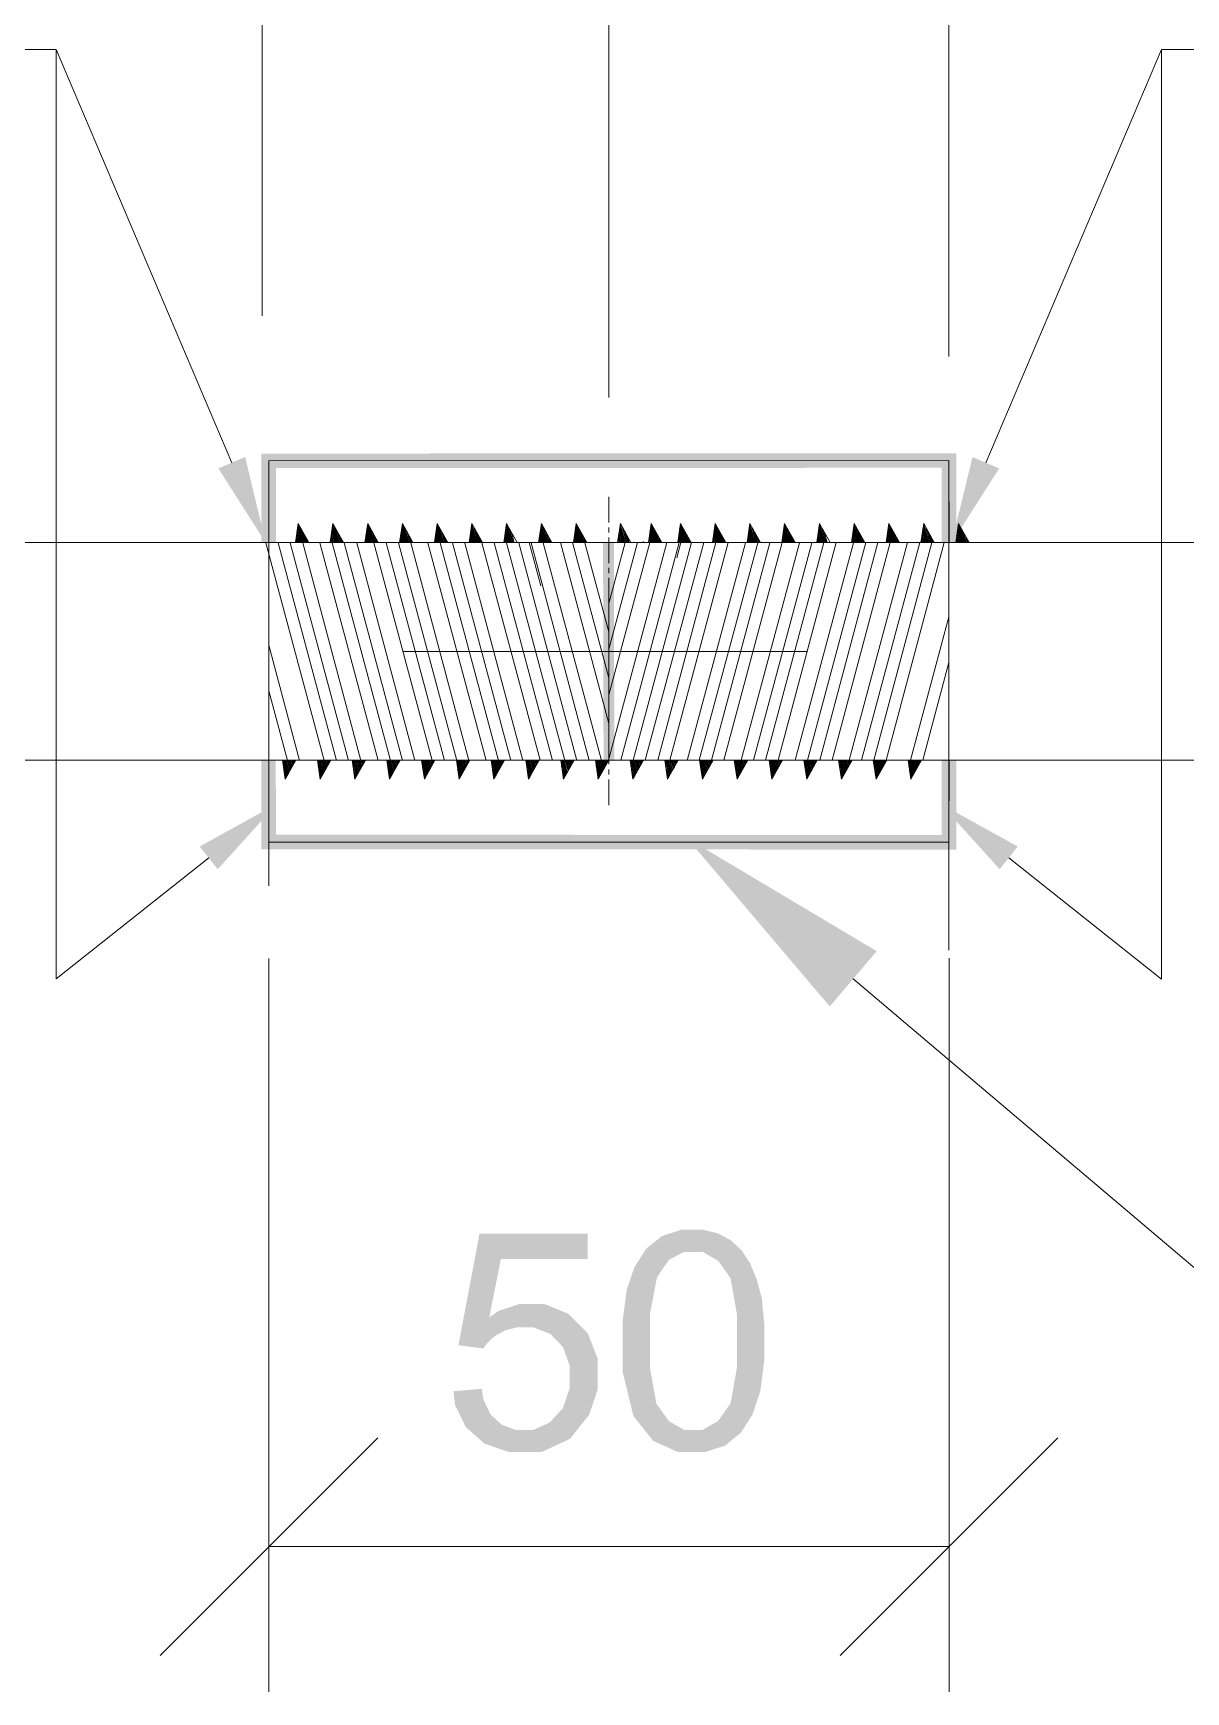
# Model space of a CAD drawing. Header units: millimetres. Extents: x 2 to 579, y 1 to 405.
# Drawn here: x 260.87 to 268.02, y 81.9 to 92.19 of the extents above; entities that cross this region are included whole.
import ezdxf

# ---------------------------------------------------------------- set-up
doc = ezdxf.new("R2010")
doc.units = ezdxf.units.MM
doc.linetypes.add('XKITLINE00', pattern=[0])
doc.layers.add('LinkedObject', color=7, linetype='Continuous', lineweight=0)

# ---------------------------------------------------------------- blocks, each defined once
blk = doc.blocks.new('*A4')
at = {"layer": 'LinkedObject'}
for color, points in [(6, [(262.015, 89.489), (262.181, 89.56), (262.309, 89.027)]), (4, [(266.591, 89.583), (262.372, 89.491), (262.282, 89.581)]), (4, [(262.282, 89.581), (262.372, 89.029), (262.282, 89.029)]), (4, [(262.372, 89.491), (262.372, 89.029), (262.282, 89.581)]), (4, [(266.501, 89.493), (262.372, 89.491), (266.591, 89.583)]), (4, [(266.591, 89.029), (266.501, 89.493), (266.591, 89.583)]), (4, [(266.501, 89.029), (266.501, 89.493), (266.591, 89.029)]), (6, [(266.692, 89.559), (266.858, 89.489), (266.563, 89.027)]), (4, [(264.401, 89.029), (264.471, 87.679), (264.404, 87.679)]), (4, [(264.468, 89.029), (264.471, 87.679), (264.401, 89.029)]), (4, [(262.371, 87.68), (262.372, 87.217), (262.281, 87.679)]), (4, [(262.281, 87.679), (262.372, 87.217), (262.282, 87.127)]), (4, [(266.501, 87.216), (266.502, 87.679), (266.591, 87.125)]), (4, [(266.591, 87.125), (266.502, 87.679), (266.592, 87.679)]), (6, [(262.011, 87.003), (261.899, 87.144), (262.378, 87.409)]), (6, [(266.973, 87.144), (266.861, 87.003), (266.494, 87.409)]), (4, [(262.372, 87.217), (266.501, 87.216), (262.282, 87.127)]), (4, [(262.282, 87.127), (266.501, 87.216), (266.591, 87.125)]), (1, [(266.098, 86.495), (265.807, 86.152), (264.922, 87.196)]), (7, [(264.888, 84.768), (264.903, 84.63), (264.766, 84.728)]), (7, [(264.961, 84.768), (264.903, 84.63), (264.888, 84.768)]), (7, [(264.903, 84.63), (264.961, 84.768), (264.96, 84.63)]), (7, [(264.961, 84.768), (265.018, 84.63), (264.96, 84.63)]), (7, [(265.111, 84.746), (264.961, 84.768), (265.016, 84.768)]), (7, [(265.152, 84.724), (264.961, 84.768), (265.111, 84.746)]), (7, [(265.115, 84.575), (264.961, 84.768), (265.152, 84.724)]), (7, [(265.018, 84.63), (264.961, 84.768), (265.115, 84.575)]), (7, [(263.767, 84.586), (263.504, 84.051), (263.635, 84.744)]), (7, [(264.305, 84.586), (263.635, 84.744), (264.305, 84.744)]), (7, [(263.767, 84.586), (263.635, 84.744), (264.305, 84.586)]), (7, [(264.811, 84.582), (264.669, 84.65), (264.717, 84.689)]), (7, [(264.766, 84.728), (264.903, 84.63), (264.717, 84.689)]), (7, [(264.717, 84.689), (264.903, 84.63), (264.811, 84.582)]), (7, [(265.152, 84.724), (265.153, 84.521), (265.115, 84.575)]), (7, [(265.193, 84.702), (265.153, 84.521), (265.152, 84.724)]), (7, [(265.261, 84.639), (265.153, 84.521), (265.193, 84.702)]), (7, [(263.695, 84.223), (263.504, 84.051), (263.767, 84.586)]), (7, [(264.669, 84.65), (264.777, 84.534), (264.596, 84.537)]), (7, [(264.777, 84.534), (264.669, 84.65), (264.811, 84.582)]), (7, [(265.287, 84.598), (265.153, 84.521), (265.261, 84.639)]), (7, [(265.287, 84.598), (265.192, 84.466), (265.153, 84.521)]), (7, [(265.314, 84.557), (265.192, 84.466), (265.287, 84.598)]), (7, [(265.355, 84.456), (265.192, 84.466), (265.314, 84.557)]), (7, [(264.735, 84.472), (264.522, 84.198), (264.571, 84.464)]), (7, [(264.692, 84.244), (264.522, 84.198), (264.735, 84.472)]), (7, [(264.571, 84.464), (264.522, 84.198), (264.547, 84.391)]), (7, [(264.596, 84.537), (264.777, 84.534), (264.571, 84.464)]), (7, [(264.571, 84.464), (264.777, 84.534), (264.735, 84.472)]), (7, [(265.371, 84.397), (265.231, 84.245), (265.192, 84.466)]), (7, [(265.371, 84.397), (265.192, 84.466), (265.355, 84.456)]), (7, [(265.386, 84.338), (265.231, 84.245), (265.371, 84.397)]), (7, [(263.883, 84.307), (263.695, 84.223), (263.755, 84.265)]), (7, [(263.865, 84.162), (263.695, 84.223), (263.883, 84.307)]), (7, [(263.865, 84.162), (263.883, 84.307), (263.905, 84.162)]), (7, [(263.905, 84.162), (263.883, 84.307), (263.97, 84.162)]), (7, [(263.949, 84.307), (263.97, 84.162), (263.883, 84.307)]), (7, [(264.186, 84.246), (263.949, 84.307), (264.037, 84.307)]), (7, [(264.074, 84.121), (263.949, 84.307), (264.186, 84.246)]), (7, [(263.97, 84.162), (263.949, 84.307), (264.074, 84.121)]), (7, [(265.401, 84.179), (265.231, 84.245), (265.386, 84.338)]), (7, [(263.504, 84.051), (263.695, 84.223), (263.792, 84.143)]), (7, [(263.792, 84.143), (263.695, 84.223), (263.865, 84.162)]), (7, [(264.074, 84.121), (264.186, 84.246), (264.114, 84.08)]), (7, [(264.114, 84.08), (264.186, 84.246), (264.153, 84.039)]), (7, [(264.247, 84.185), (264.153, 84.039), (264.186, 84.246)]), (7, [(264.153, 84.039), (264.247, 84.185), (264.193, 83.927)]), (7, [(264.193, 83.927), (264.247, 84.185), (264.368, 83.966)]), (7, [(264.368, 83.966), (264.247, 84.185), (264.307, 84.124)]), (7, [(264.522, 84.078), (264.692, 84.244), (264.692, 84.078)]), (7, [(264.522, 84.198), (264.692, 84.244), (264.522, 84.078)]), (7, [(265.401, 84.179), (265.231, 84.078), (265.231, 84.245)]), (7, [(265.401, 84.078), (265.231, 84.078), (265.401, 84.179)]), (7, [(263.76, 84.125), (263.504, 84.051), (263.792, 84.143)]), (7, [(263.728, 84.107), (263.504, 84.051), (263.76, 84.125)]), (7, [(263.678, 84.06), (263.504, 84.051), (263.728, 84.107)]), (7, [(263.504, 84.051), (263.678, 84.06), (263.659, 84.031)]), (7, [(264.692, 84.078), (264.522, 83.888), (264.522, 84.078)]), (7, [(264.692, 83.912), (264.522, 83.888), (264.692, 84.078)]), (7, [(265.401, 84.078), (265.231, 83.912), (265.231, 84.078)]), (7, [(265.401, 83.959), (265.231, 83.912), (265.401, 84.078)]), (7, [(264.193, 83.927), (264.368, 83.966), (264.193, 83.856)]), (7, [(264.193, 83.856), (264.368, 83.966), (264.193, 83.781)]), (7, [(264.368, 83.87), (264.193, 83.781), (264.368, 83.966)]), (7, [(265.192, 83.691), (265.401, 83.959), (265.352, 83.694)]), (7, [(265.231, 83.912), (265.401, 83.959), (265.192, 83.691)]), (7, [(265.352, 83.694), (265.401, 83.959), (265.377, 83.768)]), (7, [(264.152, 83.661), (264.368, 83.87), (264.261, 83.553)]), (7, [(264.193, 83.781), (264.368, 83.87), (264.152, 83.661)]), (7, [(264.261, 83.553), (264.368, 83.87), (264.315, 83.62)]), (7, [(264.315, 83.62), (264.368, 83.87), (264.368, 83.779)]), (7, [(264.692, 83.912), (264.655, 83.529), (264.522, 83.888)]), (7, [(264.522, 83.888), (264.655, 83.529), (264.589, 83.613)]), (7, [(264.731, 83.69), (264.655, 83.529), (264.692, 83.912)]), (7, [(263.658, 83.717), (263.474, 83.766), (263.649, 83.781)]), (7, [(263.474, 83.766), (263.607, 83.493), (263.483, 83.681)]), (7, [(263.658, 83.717), (263.607, 83.493), (263.474, 83.766)]), (7, [(263.483, 83.681), (263.607, 83.493), (263.549, 83.544)]), (7, [(263.703, 83.622), (263.607, 83.493), (263.658, 83.717)]), (7, [(264.152, 83.661), (264.261, 83.553), (264.11, 83.616)]), (7, [(264.655, 83.529), (264.731, 83.69), (264.77, 83.635)]), (7, [(264.809, 83.581), (264.655, 83.529), (264.77, 83.635)]), (7, [(265.153, 83.636), (265.255, 83.508), (265.114, 83.581)]), (7, [(265.352, 83.694), (265.153, 83.636), (265.192, 83.691)]), (7, [(265.328, 83.621), (265.153, 83.636), (265.352, 83.694)]), (7, [(265.255, 83.508), (265.153, 83.636), (265.328, 83.621)]), (7, [(263.607, 83.493), (263.703, 83.622), (263.665, 83.441)]), (7, [(263.738, 83.59), (263.665, 83.441), (263.703, 83.622)]), (7, [(263.773, 83.558), (263.665, 83.441), (263.738, 83.59)]), (7, [(263.773, 83.558), (263.907, 83.389), (263.665, 83.441)]), (7, [(263.858, 83.526), (263.907, 83.389), (263.773, 83.558)]), (7, [(263.907, 83.389), (264.261, 83.553), (264.02, 83.389)]), (7, [(263.968, 83.526), (264.261, 83.553), (263.907, 83.389)]), (7, [(264.069, 83.571), (264.261, 83.553), (263.968, 83.526)]), (7, [(264.02, 83.389), (264.261, 83.553), (264.197, 83.471)]), (7, [(264.11, 83.616), (264.261, 83.553), (264.069, 83.571)]), (7, [(264.809, 83.581), (264.961, 83.389), (264.655, 83.529)]), (7, [(264.655, 83.529), (264.961, 83.389), (264.711, 83.459)]), (7, [(264.904, 83.526), (264.961, 83.389), (264.809, 83.581)]), (7, [(265.206, 83.469), (265.018, 83.526), (265.114, 83.581)]), (7, [(265.114, 83.581), (265.255, 83.508), (265.206, 83.469)]), (7, [(263.665, 83.441), (263.907, 83.389), (263.816, 83.389)]), (7, [(263.908, 83.526), (263.907, 83.389), (263.858, 83.526)]), (7, [(263.968, 83.526), (263.907, 83.389), (263.908, 83.526)]), (7, [(264.711, 83.459), (264.961, 83.389), (264.864, 83.389)]), (7, [(264.961, 83.389), (264.904, 83.526), (264.961, 83.526)]), (7, [(264.961, 83.389), (265.018, 83.526), (265.035, 83.389)]), (7, [(265.018, 83.526), (264.961, 83.389), (264.961, 83.526)]), (7, [(265.158, 83.429), (265.018, 83.526), (265.206, 83.469)]), (7, [(265.035, 83.389), (265.018, 83.526), (265.158, 83.429)])]:
    blk.add_hatch(color=color, dxfattribs=at).paths.add_polyline_path(points, flags=17)
at = {"layer": 'LinkedObject', "color": 6, "linetype": 'XKITLINE00', "lineweight": 0}
for p, q in [((262.287, 90.436), (262.287, 99.116)), ((264.436, 89.929), (264.436, 99.116)), ((264.436, 90.213), (264.436, 99.116)), ((266.546, 90.184), (266.546, 99.116)), ((261.008, 92.088), (256.013, 92.088)), ((262.098, 89.524), (261.008, 92.088)), ((261.008, 86.323), (261.008, 92.088)), ((266.775, 89.524), (267.865, 92.087)), ((267.864, 86.322), (267.865, 92.087)), ((267.865, 92.087), (272.86, 92.087)), ((263.164, 88.354), (265.664, 88.354)), ((261.955, 87.073), (261.008, 86.323)), ((266.917, 87.073), (267.864, 86.322)), ((262.328, 86.45), (262.328, 81.902)), ((266.547, 86.451), (266.547, 81.902)), ((263.003, 83.477), (261.653, 82.127)), ((265.872, 82.127), (267.222, 83.477)), ((262.328, 82.802), (266.547, 82.802))]:
    blk.add_line(p, q, dxfattribs=at)
at = {"layer": 'LinkedObject', "color": 7, "linetype": 'XKITLINE00', "lineweight": 0}
for p, q in [((262.287, 89.536), (262.287, 89.536)), ((264.436, 89.313), (264.436, 89.313)), ((266.546, 89.284), (266.546, 89.284)), ((249.87, 89.029), (279.005, 89.029)), ((264.436, 89.029), (264.436, 89.029)), ((279.005, 87.679), (249.87, 87.679)), ((262.328, 87.35), (262.328, 87.35)), ((266.547, 87.351), (266.547, 87.351)), ((266.547, 82.802), (266.547, 82.802))]:
    blk.add_line(p, q, dxfattribs=at)
at = {"layer": 'LinkedObject', "color": 4, "linetype": 'XKITLINE00', "lineweight": 0}
for p, q in [((262.327, 89.536), (266.546, 89.538)), ((262.327, 89.029), (262.327, 89.536)), ((266.547, 89.029), (266.546, 89.538)), ((266.546, 89.538), (266.546, 86.501)), ((262.327, 89.389), (262.327, 86.9)), ((264.437, 88.652), (264.437, 87.679)), ((262.327, 87.679), (262.327, 87.172)), ((266.547, 87.68), (266.546, 87.171)), ((262.327, 87.172), (266.546, 87.171))]:
    blk.add_line(p, q, dxfattribs=at)
at = {"layer": 'LinkedObject', "color": 9, "linetype": 'XKITLINE00', "lineweight": 0}
for p, q in [((264.436, 89.154), (264.436, 89.313)), ((264.436, 89.091), (264.436, 89.122)), ((264.436, 88.904), (264.436, 89.06)), ((264.436, 88.901), (264.436, 89.029)), ((264.436, 88.841), (264.436, 88.872)), ((264.436, 88.839), (264.436, 88.87)), ((264.437, 88.651), (264.436, 88.808)), ((264.437, 88.654), (264.436, 88.81)), ((264.437, 88.591), (264.437, 88.622)), ((264.437, 88.589), (264.437, 88.62)), ((264.437, 88.404), (264.437, 88.56)), ((264.437, 88.401), (264.437, 88.558)), ((264.437, 88.341), (264.437, 88.372)), ((264.437, 88.339), (264.437, 88.37)), ((264.437, 88.154), (264.437, 88.31)), ((264.437, 88.151), (264.437, 88.308)), ((264.437, 88.091), (264.437, 88.122)), ((264.437, 88.089), (264.437, 88.12)), ((264.437, 87.904), (264.437, 88.06)), ((264.437, 87.901), (264.437, 88.058)), ((264.437, 87.841), (264.437, 87.872)), ((264.437, 87.839), (264.437, 87.87)), ((264.437, 87.654), (264.437, 87.81)), ((264.437, 87.679), (264.437, 87.808)), ((264.437, 87.591), (264.437, 87.622)), ((264.437, 87.4), (264.437, 87.56))]:
    blk.add_line(p, q, dxfattribs=at)
at = {"layer": 'LinkedObject', "color": 1, "linetype": 'XKITLINE00', "lineweight": 0}
for p, q in [((262.51, 89.147), (262.493, 89.029)), ((262.502, 89.095), (262.52, 89.029)), ((262.503, 89.102), (262.523, 89.029)), ((262.505, 89.116), (262.529, 89.029)), ((262.506, 89.124), (262.532, 89.029)), ((262.508, 89.138), (262.538, 89.029)), ((262.509, 89.145), (262.541, 89.029)), ((262.576, 89.029), (262.51, 89.147)), ((262.52, 89.129), (262.547, 89.029)), ((262.526, 89.119), (262.55, 89.029)), ((262.537, 89.098), (262.556, 89.029)), ((262.543, 89.088), (262.559, 89.029)), ((262.725, 89.147), (262.708, 89.029)), ((262.718, 89.095), (262.735, 89.029)), ((262.719, 89.102), (262.738, 89.029)), ((262.721, 89.117), (262.744, 89.029)), ((262.722, 89.124), (262.747, 89.029)), ((262.724, 89.138), (262.753, 89.029)), ((262.791, 89.029), (262.725, 89.147)), ((262.725, 89.146), (262.756, 89.029)), ((262.736, 89.129), (262.762, 89.029)), ((262.741, 89.118), (262.765, 89.029)), ((262.753, 89.097), (262.771, 89.029)), ((262.759, 89.087), (262.774, 89.029)), ((262.941, 89.147), (262.924, 89.029)), ((262.933, 89.095), (262.951, 89.029)), ((262.934, 89.102), (262.954, 89.029)), ((262.936, 89.117), (262.96, 89.029)), ((262.937, 89.124), (262.963, 89.029)), ((262.94, 89.139), (262.969, 89.029)), ((263.007, 89.029), (262.941, 89.147)), ((262.941, 89.146), (262.972, 89.029)), ((262.951, 89.128), (262.978, 89.029)), ((262.957, 89.118), (262.981, 89.029)), ((262.969, 89.097), (262.987, 89.029)), ((262.974, 89.087), (262.99, 89.029)), ((263.156, 89.147), (263.139, 89.029)), ((263.149, 89.095), (263.167, 89.029)), ((263.15, 89.103), (263.17, 89.029)), ((263.152, 89.117), (263.176, 89.029)), ((263.153, 89.124), (263.179, 89.029)), ((263.155, 89.139), (263.185, 89.029)), ((263.222, 89.029), (263.156, 89.147)), ((263.156, 89.146), (263.188, 89.029)), ((263.167, 89.128), (263.194, 89.029)), ((263.173, 89.117), (263.197, 89.029)), ((263.185, 89.097), (263.203, 89.029)), ((263.19, 89.086), (263.206, 89.029)), ((263.372, 89.147), (263.355, 89.029)), ((263.364, 89.096), (263.382, 89.029)), ((263.366, 89.103), (263.385, 89.029)), ((263.368, 89.118), (263.391, 89.029)), ((263.369, 89.125), (263.394, 89.029)), ((263.371, 89.139), (263.4, 89.029)), ((263.438, 89.029), (263.372, 89.147)), ((263.372, 89.146), (263.403, 89.029)), ((263.383, 89.127), (263.409, 89.029)), ((263.389, 89.117), (263.412, 89.029)), ((263.4, 89.096), (263.418, 89.029)), ((263.406, 89.086), (263.421, 89.029)), ((263.587, 89.147), (263.57, 89.029)), ((263.578, 89.082), (263.592, 89.029)), ((263.58, 89.096), (263.598, 89.029)), ((263.581, 89.103), (263.601, 89.029)), ((263.583, 89.118), (263.607, 89.029)), ((263.584, 89.125), (263.61, 89.029)), ((263.586, 89.14), (263.616, 89.029)), ((263.587, 89.147), (263.619, 89.029)), ((263.653, 89.029), (263.587, 89.147)), ((263.599, 89.127), (263.625, 89.029)), ((263.605, 89.116), (263.628, 89.029)), ((263.616, 89.096), (263.634, 89.029)), ((263.622, 89.085), (263.637, 89.029)), ((263.803, 89.147), (263.786, 89.029)), ((263.794, 89.082), (263.808, 89.029)), ((263.796, 89.096), (263.814, 89.029)), ((263.797, 89.104), (263.817, 89.029)), ((263.799, 89.118), (263.823, 89.029)), ((263.8, 89.125), (263.826, 89.029)), ((263.802, 89.14), (263.832, 89.029)), ((263.803, 89.147), (263.835, 89.029)), ((263.869, 89.029), (263.803, 89.147)), ((263.815, 89.126), (263.841, 89.029)), ((263.82, 89.116), (263.844, 89.029)), ((263.832, 89.095), (263.85, 89.029)), ((264.019, 89.147), (264.001, 89.029)), ((264.011, 89.094), (264.028, 89.029)), ((264.012, 89.101), (264.031, 89.029)), ((264.014, 89.116), (264.037, 89.029)), ((264.015, 89.123), (264.04, 89.029)), ((264.017, 89.137), (264.046, 89.029)), ((264.018, 89.145), (264.049, 89.029)), ((264.084, 89.029), (264.019, 89.147)), ((264.028, 89.13), (264.055, 89.029)), ((264.034, 89.119), (264.058, 89.029)), ((264.046, 89.099), (264.064, 89.029)), ((264.051, 89.088), (264.067, 89.029)), ((264.234, 89.147), (264.217, 89.029)), ((264.226, 89.094), (264.244, 89.029)), ((264.228, 89.101), (264.247, 89.029)), ((264.23, 89.116), (264.253, 89.029)), ((264.231, 89.123), (264.256, 89.029)), ((264.233, 89.138), (264.262, 89.029)), ((264.3, 89.029), (264.234, 89.147)), ((264.234, 89.145), (264.265, 89.029)), ((264.244, 89.129), (264.271, 89.029)), ((264.25, 89.119), (264.274, 89.029)), ((264.261, 89.098), (264.28, 89.029)), ((264.267, 89.088), (264.283, 89.029)), ((264.509, 89.147), (264.491, 89.029)), ((264.501, 89.095), (264.519, 89.029)), ((264.502, 89.102), (264.521, 89.029)), ((264.504, 89.116), (264.527, 89.029)), ((264.505, 89.124), (264.53, 89.029)), ((264.507, 89.138), (264.536, 89.029)), ((264.508, 89.145), (264.539, 89.029)), ((264.574, 89.029), (264.509, 89.147)), ((264.519, 89.129), (264.545, 89.029)), ((264.524, 89.119), (264.548, 89.029)), ((264.536, 89.098), (264.554, 89.029)), ((264.542, 89.088), (264.557, 89.029)), ((264.7, 89.147), (264.682, 89.029)), ((264.692, 89.095), (264.71, 89.029)), ((264.693, 89.102), (264.713, 89.029)), ((264.695, 89.117), (264.719, 89.029)), ((264.696, 89.124), (264.722, 89.029)), ((264.698, 89.138), (264.728, 89.029)), ((264.699, 89.146), (264.731, 89.029)), ((264.765, 89.029), (264.7, 89.147)), ((264.71, 89.129), (264.737, 89.029)), ((264.716, 89.118), (264.74, 89.029)), ((264.727, 89.097), (264.746, 89.029)), ((264.733, 89.087), (264.749, 89.029)), ((264.881, 89.147), (264.864, 89.029)), ((264.873, 89.095), (264.891, 89.029)), ((264.874, 89.102), (264.894, 89.029)), ((264.876, 89.117), (264.9, 89.029)), ((264.877, 89.124), (264.903, 89.029)), ((264.88, 89.139), (264.909, 89.029)), ((264.947, 89.029), (264.881, 89.147)), ((264.881, 89.146), (264.912, 89.029)), ((264.891, 89.128), (264.918, 89.029)), ((264.897, 89.118), (264.921, 89.029)), ((264.909, 89.097), (264.927, 89.029)), ((264.914, 89.087), (264.93, 89.029)), ((265.096, 89.147), (265.079, 89.029)), ((265.089, 89.095), (265.107, 89.029)), ((265.09, 89.103), (265.11, 89.029)), ((265.092, 89.117), (265.116, 89.029)), ((265.093, 89.124), (265.119, 89.029)), ((265.095, 89.139), (265.125, 89.029)), ((265.162, 89.029), (265.096, 89.147)), ((265.096, 89.146), (265.128, 89.029)), ((265.107, 89.128), (265.134, 89.029)), ((265.113, 89.117), (265.137, 89.029)), ((265.124, 89.097), (265.143, 89.029)), ((265.13, 89.086), (265.146, 89.029)), ((265.312, 89.147), (265.295, 89.029)), ((265.304, 89.096), (265.322, 89.029)), ((265.305, 89.103), (265.325, 89.029)), ((265.308, 89.117), (265.331, 89.029)), ((265.309, 89.125), (265.334, 89.029)), ((265.311, 89.139), (265.34, 89.029)), ((265.378, 89.029), (265.312, 89.147)), ((265.312, 89.146), (265.343, 89.029)), ((265.323, 89.127), (265.349, 89.029)), ((265.329, 89.117), (265.352, 89.029)), ((265.34, 89.096), (265.358, 89.029)), ((265.346, 89.086), (265.361, 89.029)), ((265.527, 89.147), (265.51, 89.029)), ((265.518, 89.082), (265.532, 89.029)), ((265.52, 89.096), (265.538, 89.029)), ((265.521, 89.103), (265.541, 89.029)), ((265.523, 89.118), (265.547, 89.029)), ((265.524, 89.125), (265.55, 89.029)), ((265.526, 89.14), (265.556, 89.029)), ((265.527, 89.147), (265.559, 89.029)), ((265.593, 89.029), (265.527, 89.147)), ((265.539, 89.127), (265.565, 89.029)), ((265.545, 89.116), (265.568, 89.029)), ((265.556, 89.096), (265.574, 89.029)), ((265.562, 89.085), (265.577, 89.029)), ((265.743, 89.147), (265.726, 89.029)), ((265.733, 89.082), (265.748, 89.029)), ((265.736, 89.096), (265.754, 89.029)), ((265.737, 89.104), (265.757, 89.029)), ((265.739, 89.118), (265.763, 89.029)), ((265.74, 89.125), (265.766, 89.029)), ((265.742, 89.14), (265.772, 89.029)), ((265.743, 89.147), (265.775, 89.029)), ((265.809, 89.029), (265.743, 89.147)), ((265.755, 89.126), (265.781, 89.029)), ((265.76, 89.116), (265.784, 89.029)), ((265.772, 89.095), (265.79, 89.029)), ((265.959, 89.147), (265.941, 89.029)), ((265.951, 89.094), (265.968, 89.029)), ((265.952, 89.101), (265.971, 89.029)), ((265.954, 89.116), (265.977, 89.029)), ((265.955, 89.123), (265.98, 89.029)), ((265.957, 89.137), (265.986, 89.029)), ((265.958, 89.145), (265.989, 89.029)), ((266.024, 89.029), (265.959, 89.147)), ((265.968, 89.13), (265.995, 89.029)), ((265.974, 89.119), (265.998, 89.029)), ((265.985, 89.099), (266.004, 89.029)), ((265.991, 89.088), (266.007, 89.029)), ((266.174, 89.147), (266.157, 89.029)), ((266.166, 89.094), (266.184, 89.029)), ((266.167, 89.102), (266.187, 89.029)), ((266.17, 89.116), (266.193, 89.029)), ((266.171, 89.123), (266.196, 89.029)), ((266.173, 89.138), (266.202, 89.029)), ((266.24, 89.029), (266.174, 89.147)), ((266.174, 89.145), (266.205, 89.029)), ((266.184, 89.129), (266.211, 89.029)), ((266.19, 89.119), (266.214, 89.029)), ((266.201, 89.098), (266.22, 89.029)), ((266.207, 89.088), (266.223, 89.029)), ((266.39, 89.147), (266.372, 89.029)), ((266.382, 89.095), (266.4, 89.029)), ((266.383, 89.102), (266.403, 89.029)), ((266.385, 89.116), (266.409, 89.029)), ((266.386, 89.124), (266.412, 89.029)), ((266.388, 89.138), (266.418, 89.029)), ((266.389, 89.145), (266.421, 89.029)), ((266.455, 89.029), (266.39, 89.147)), ((266.4, 89.129), (266.427, 89.029)), ((266.405, 89.119), (266.43, 89.029)), ((266.417, 89.098), (266.435, 89.029)), ((266.423, 89.088), (266.438, 89.029)), ((266.605, 89.147), (266.588, 89.029)), ((266.598, 89.095), (266.615, 89.029)), ((266.599, 89.102), (266.618, 89.029)), ((266.601, 89.117), (266.624, 89.029)), ((266.602, 89.124), (266.627, 89.029)), ((266.604, 89.138), (266.633, 89.029)), ((266.671, 89.029), (266.605, 89.147)), ((266.605, 89.146), (266.636, 89.029)), ((266.616, 89.129), (266.642, 89.029)), ((266.621, 89.118), (266.645, 89.029)), ((266.633, 89.097), (266.651, 89.029)), ((266.639, 89.087), (266.654, 89.029)), ((262.309, 89.027), (262.671, 87.678)), ((262.385, 89.027), (262.747, 87.678)), ((262.461, 89.027), (262.823, 87.678)), ((262.493, 89.029), (262.493, 89.029)), ((262.494, 89.037), (262.496, 89.029)), ((262.496, 89.051), (262.502, 89.029)), ((262.497, 89.058), (262.505, 89.029)), ((262.499, 89.073), (262.511, 89.029)), ((262.5, 89.08), (262.514, 89.029)), ((262.538, 89.027), (262.899, 87.677)), ((262.554, 89.067), (262.565, 89.029)), ((262.56, 89.056), (262.568, 89.029)), ((262.572, 89.036), (262.574, 89.029)), ((262.644, 89.027), (263.006, 87.678)), ((262.708, 89.03), (262.708, 89.029)), ((262.709, 89.037), (262.711, 89.029)), ((262.711, 89.051), (262.717, 89.029)), ((262.712, 89.059), (262.72, 89.029)), ((262.715, 89.073), (262.726, 89.029)), ((262.716, 89.08), (262.729, 89.029)), ((262.72, 89.027), (263.082, 87.678)), ((262.77, 89.066), (262.78, 89.029)), ((262.776, 89.056), (262.783, 89.029)), ((262.788, 89.035), (262.789, 89.029)), ((262.796, 89.027), (263.158, 87.677)), ((262.873, 89.027), (263.234, 87.677)), ((262.924, 89.03), (262.924, 89.029)), ((262.925, 89.037), (262.927, 89.029)), ((262.927, 89.052), (262.933, 89.029)), ((262.928, 89.059), (262.936, 89.029)), ((262.93, 89.073), (262.942, 89.029)), ((262.931, 89.081), (262.945, 89.029)), ((262.979, 89.027), (263.341, 87.678)), ((262.986, 89.066), (262.996, 89.029)), ((262.992, 89.056), (262.999, 89.029)), ((263.003, 89.035), (263.005, 89.029)), ((263.055, 89.027), (263.417, 87.677)), ((263.132, 89.027), (263.493, 87.677)), ((263.139, 89.03), (263.14, 89.029)), ((263.14, 89.038), (263.143, 89.029)), ((263.143, 89.052), (263.149, 89.029)), ((263.144, 89.059), (263.152, 89.029)), ((263.146, 89.074), (263.158, 89.029)), ((263.147, 89.081), (263.161, 89.029)), ((263.202, 89.066), (263.212, 89.029)), ((263.208, 89.055), (263.215, 89.029)), ((263.208, 89.027), (263.569, 87.677)), ((263.219, 89.034), (263.221, 89.029)), ((263.314, 89.027), (263.676, 87.677)), ((263.355, 89.031), (263.355, 89.029)), ((263.356, 89.038), (263.358, 89.029)), ((263.358, 89.052), (263.364, 89.029)), ((263.359, 89.06), (263.367, 89.029)), ((263.361, 89.074), (263.373, 89.029)), ((263.362, 89.081), (263.376, 89.029)), ((263.391, 89.027), (263.752, 87.677)), ((263.418, 89.065), (263.427, 89.029)), ((263.423, 89.055), (263.43, 89.029)), ((263.435, 89.034), (263.436, 89.029)), ((263.467, 89.027), (263.828, 87.677)), ((263.543, 89.026), (263.904, 87.677)), ((263.571, 89.031), (263.571, 89.029)), ((263.572, 89.038), (263.574, 89.029)), ((263.574, 89.053), (263.58, 89.029)), ((263.575, 89.06), (263.583, 89.029)), ((263.577, 89.074), (263.589, 89.029)), ((263.633, 89.065), (263.643, 89.029)), ((263.639, 89.054), (263.646, 89.029)), ((263.649, 89.028), (264.011, 87.679)), ((263.651, 89.034), (263.652, 89.029)), ((263.725, 89.028), (264.087, 87.678)), ((263.786, 89.031), (263.787, 89.029)), ((263.787, 89.038), (263.79, 89.029)), ((263.789, 89.053), (263.796, 89.029)), ((263.79, 89.06), (263.799, 89.029)), ((263.792, 89.075), (263.805, 89.029)), ((263.801, 89.028), (264.163, 87.678)), ((263.878, 89.027), (264.239, 87.678)), ((263.943, 89.029), (264.015, 88.761)), ((263.954, 89.027), (264.315, 87.678)), ((264.002, 89.036), (264.004, 89.029)), ((264.005, 89.05), (264.01, 89.029)), ((264.006, 89.058), (264.013, 89.029)), ((264.008, 89.072), (264.019, 89.029)), ((264.009, 89.079), (264.022, 89.029)), ((264.03, 89.027), (264.391, 87.677)), ((264.063, 89.068), (264.073, 89.029)), ((264.069, 89.057), (264.076, 89.029)), ((264.08, 89.037), (264.082, 89.029)), ((264.136, 89.029), (264.437, 87.906)), ((264.212, 89.029), (264.437, 88.191)), ((264.217, 89.029), (264.217, 89.029)), ((264.218, 89.036), (264.22, 89.029)), ((264.22, 89.051), (264.226, 89.029)), ((264.221, 89.058), (264.229, 89.029)), ((264.223, 89.073), (264.235, 89.029)), ((264.224, 89.08), (264.238, 89.029)), ((264.279, 89.067), (264.289, 89.029)), ((264.284, 89.057), (264.292, 89.029)), ((264.288, 89.028), (264.437, 88.475)), ((264.296, 89.036), (264.298, 89.029)), ((264.433, 89.029), (264.433, 89.029)), ((264.797, 89.029), (264.435, 87.679)), ((264.436, 89.029), (264.436, 89.029)), ((264.69, 89.03), (264.437, 88.084)), ((264.614, 89.03), (264.437, 88.368)), ((264.538, 89.03), (264.437, 88.651)), ((264.494, 89.051), (264.5, 89.029)), ((264.496, 89.058), (264.504, 89.029)), ((264.498, 89.073), (264.51, 89.029)), ((264.499, 89.08), (264.513, 89.029)), ((264.5, 89.056), (264.508, 89.029)), ((264.873, 89.029), (264.511, 87.679)), ((264.512, 89.036), (264.514, 89.029)), ((264.553, 89.067), (264.563, 89.029)), ((264.949, 89.029), (264.587, 87.679)), ((264.648, 89.03), (264.648, 89.029)), ((264.649, 89.037), (264.651, 89.029)), ((265.025, 89.029), (264.663, 87.68)), ((264.686, 89.051), (264.692, 89.029)), ((264.687, 89.059), (264.695, 89.029)), ((264.689, 89.073), (264.701, 89.029)), ((264.69, 89.08), (264.704, 89.029)), ((264.728, 89.035), (264.729, 89.029)), ((265.101, 89.029), (264.74, 87.68)), ((264.745, 89.066), (264.755, 89.029)), ((264.75, 89.056), (264.758, 89.029)), ((265.177, 89.03), (264.816, 87.68)), ((264.884, 89.029), (264.859, 88.935)), ((264.864, 89.03), (264.864, 89.029)), ((264.865, 89.037), (264.867, 89.029)), ((264.867, 89.052), (264.873, 89.029)), ((264.868, 89.059), (264.876, 89.029)), ((264.87, 89.073), (264.882, 89.029)), ((264.871, 89.081), (264.885, 89.029)), ((265.284, 89.028), (264.922, 87.678)), ((264.926, 89.066), (264.936, 89.029)), ((264.932, 89.056), (264.939, 89.029)), ((264.943, 89.035), (264.945, 89.029)), ((265.36, 89.028), (264.998, 87.679)), ((265.436, 89.028), (265.074, 87.679)), ((265.079, 89.03), (265.08, 89.029)), ((265.08, 89.038), (265.083, 89.029)), ((265.082, 89.052), (265.089, 89.029)), ((265.084, 89.059), (265.092, 89.029)), ((265.086, 89.074), (265.098, 89.029)), ((265.087, 89.081), (265.101, 89.029)), ((265.142, 89.065), (265.152, 89.029)), ((265.148, 89.055), (265.155, 89.029)), ((265.512, 89.029), (265.15, 87.679)), ((265.159, 89.034), (265.161, 89.029)), ((265.619, 89.028), (265.257, 87.679)), ((265.295, 89.031), (265.295, 89.029)), ((265.296, 89.038), (265.298, 89.029)), ((265.298, 89.052), (265.304, 89.029)), ((265.299, 89.06), (265.307, 89.029)), ((265.301, 89.074), (265.313, 89.029)), ((265.302, 89.081), (265.316, 89.029)), ((265.695, 89.028), (265.333, 87.679)), ((265.358, 89.065), (265.367, 89.029)), ((265.363, 89.055), (265.37, 89.029)), ((265.375, 89.034), (265.376, 89.029)), ((265.771, 89.029), (265.409, 87.679)), ((265.847, 89.029), (265.486, 87.679)), ((265.511, 89.031), (265.511, 89.029)), ((265.512, 89.038), (265.514, 89.029)), ((265.514, 89.053), (265.52, 89.029)), ((265.515, 89.06), (265.523, 89.029)), ((265.517, 89.074), (265.529, 89.029)), ((265.573, 89.065), (265.583, 89.029)), ((265.579, 89.054), (265.586, 89.029)), ((265.591, 89.034), (265.592, 89.029)), ((265.954, 89.028), (265.592, 87.679)), ((265.726, 89.031), (265.727, 89.029)), ((265.727, 89.038), (265.73, 89.029)), ((265.729, 89.053), (265.736, 89.029)), ((265.73, 89.06), (265.739, 89.029)), ((265.732, 89.075), (265.745, 89.029)), ((266.106, 89.029), (265.745, 87.679)), ((266.182, 89.029), (265.821, 87.679)), ((266.289, 89.029), (265.927, 87.679)), ((265.942, 89.036), (265.944, 89.029)), ((265.944, 89.051), (265.95, 89.029)), ((265.946, 89.058), (265.953, 89.029)), ((265.948, 89.072), (265.959, 89.029)), ((265.949, 89.079), (265.962, 89.029)), ((266.003, 89.068), (266.013, 89.029)), ((266.365, 89.029), (266.003, 87.679)), ((266.009, 89.057), (266.016, 89.029)), ((266.02, 89.037), (266.022, 89.029)), ((266.441, 89.029), (266.08, 87.679)), ((266.517, 89.029), (266.156, 87.679)), ((266.157, 89.029), (266.157, 89.029)), ((266.158, 89.036), (266.16, 89.029)), ((266.16, 89.051), (266.166, 89.029)), ((266.161, 89.058), (266.169, 89.029)), ((266.163, 89.073), (266.175, 89.029)), ((266.164, 89.08), (266.178, 89.029)), ((266.219, 89.067), (266.229, 89.029)), ((266.224, 89.057), (266.232, 89.029)), ((266.236, 89.036), (266.238, 89.029)), ((266.372, 89.029), (266.373, 89.029)), ((266.374, 89.037), (266.376, 89.029)), ((266.376, 89.051), (266.382, 89.029)), ((266.377, 89.058), (266.385, 89.029)), ((266.379, 89.073), (266.391, 89.029)), ((266.38, 89.08), (266.394, 89.029)), ((266.434, 89.067), (266.444, 89.029)), ((266.44, 89.056), (266.447, 89.029)), ((266.452, 89.036), (266.453, 89.029)), ((266.588, 89.03), (266.588, 89.029)), ((266.589, 89.037), (266.591, 89.029)), ((266.591, 89.051), (266.597, 89.029)), ((266.592, 89.059), (266.6, 89.029)), ((266.594, 89.073), (266.606, 89.029)), ((266.595, 89.08), (266.609, 89.029)), ((266.65, 89.066), (266.66, 89.029)), ((266.656, 89.056), (266.663, 89.029)), ((266.667, 89.035), (266.669, 89.029)), ((266.546, 88.569), (266.308, 87.679)), ((262.327, 88.393), (262.519, 87.678)), ((266.546, 88.286), (266.384, 87.679)), ((262.327, 88.109), (262.443, 87.678)), ((262.43, 87.561), (262.413, 87.679)), ((262.415, 87.679), (262.441, 87.581)), ((262.418, 87.679), (262.443, 87.584)), ((262.419, 87.642), (262.437, 87.573)), ((262.423, 87.679), (262.447, 87.591)), ((262.426, 87.679), (262.449, 87.595)), ((262.496, 87.679), (262.43, 87.561)), ((262.432, 87.679), (262.453, 87.602)), ((262.435, 87.679), (262.455, 87.606)), ((262.441, 87.679), (262.459, 87.613)), ((262.444, 87.679), (262.461, 87.617)), ((262.45, 87.679), (262.465, 87.624)), ((262.453, 87.679), (262.467, 87.628)), ((262.459, 87.679), (262.471, 87.635)), ((262.462, 87.679), (262.473, 87.639)), ((262.468, 87.679), (262.477, 87.646)), ((262.471, 87.679), (262.479, 87.65)), ((262.477, 87.679), (262.483, 87.657)), ((262.48, 87.679), (262.486, 87.66)), ((262.486, 87.679), (262.49, 87.668)), ((262.489, 87.679), (262.492, 87.671)), ((262.495, 87.679), (262.496, 87.679)), ((262.646, 87.561), (262.629, 87.679)), ((262.63, 87.679), (262.657, 87.581)), ((262.633, 87.679), (262.659, 87.584)), ((262.634, 87.643), (262.653, 87.573)), ((262.639, 87.679), (262.663, 87.592)), ((262.642, 87.679), (262.665, 87.595)), ((262.712, 87.679), (262.646, 87.561)), ((262.648, 87.679), (262.669, 87.603)), ((262.651, 87.679), (262.671, 87.606)), ((262.657, 87.679), (262.675, 87.613)), ((262.66, 87.679), (262.677, 87.617)), ((262.666, 87.679), (262.681, 87.624)), ((262.669, 87.679), (262.683, 87.628)), ((262.675, 87.679), (262.687, 87.635)), ((262.678, 87.679), (262.689, 87.639)), ((262.684, 87.679), (262.693, 87.646)), ((262.687, 87.679), (262.695, 87.65)), ((262.693, 87.679), (262.699, 87.657)), ((262.696, 87.679), (262.701, 87.661)), ((262.702, 87.679), (262.705, 87.668)), ((262.705, 87.679), (262.707, 87.671)), ((262.711, 87.679), (262.711, 87.679)), ((262.861, 87.561), (262.844, 87.679)), ((262.846, 87.679), (262.872, 87.581)), ((262.849, 87.679), (262.874, 87.585)), ((262.849, 87.644), (262.868, 87.574)), ((262.855, 87.679), (262.878, 87.592)), ((262.858, 87.679), (262.88, 87.595)), ((262.927, 87.679), (262.861, 87.561)), ((262.864, 87.679), (262.884, 87.603)), ((262.867, 87.679), (262.886, 87.606)), ((262.873, 87.679), (262.89, 87.614)), ((262.876, 87.679), (262.893, 87.617)), ((262.882, 87.679), (262.897, 87.624)), ((262.885, 87.679), (262.899, 87.628)), ((262.891, 87.679), (262.903, 87.635)), ((262.894, 87.679), (262.905, 87.639)), ((262.9, 87.679), (262.909, 87.646)), ((262.903, 87.679), (262.911, 87.65)), ((262.909, 87.679), (262.915, 87.657)), ((262.912, 87.679), (262.917, 87.661)), ((262.918, 87.679), (262.921, 87.668)), ((262.921, 87.679), (262.923, 87.672)), ((262.927, 87.679), (262.927, 87.679)), ((263.077, 87.561), (263.06, 87.679)), ((263.062, 87.679), (263.088, 87.581)), ((263.065, 87.679), (263.09, 87.585)), ((263.065, 87.645), (263.084, 87.574)), ((263.071, 87.679), (263.094, 87.592)), ((263.074, 87.679), (263.096, 87.596)), ((263.143, 87.679), (263.077, 87.561)), ((263.08, 87.679), (263.1, 87.603)), ((263.083, 87.679), (263.102, 87.606)), ((263.088, 87.679), (263.106, 87.614)), ((263.091, 87.679), (263.108, 87.617)), ((263.097, 87.679), (263.112, 87.625)), ((263.1, 87.679), (263.114, 87.628)), ((263.106, 87.679), (263.118, 87.635)), ((263.109, 87.679), (263.12, 87.639)), ((263.115, 87.679), (263.124, 87.646)), ((263.118, 87.679), (263.126, 87.65)), ((263.124, 87.679), (263.13, 87.657)), ((263.127, 87.679), (263.132, 87.661)), ((263.133, 87.679), (263.136, 87.668)), ((263.136, 87.679), (263.138, 87.672)), ((263.142, 87.679), (263.143, 87.679)), ((263.293, 87.561), (263.275, 87.679)), ((263.277, 87.679), (263.304, 87.581)), ((263.28, 87.679), (263.306, 87.585)), ((263.28, 87.646), (263.299, 87.574)), ((263.286, 87.679), (263.31, 87.592)), ((263.289, 87.679), (263.312, 87.596)), ((263.358, 87.679), (263.293, 87.561)), ((263.295, 87.679), (263.316, 87.603)), ((263.298, 87.679), (263.318, 87.607)), ((263.304, 87.679), (263.322, 87.614)), ((263.307, 87.679), (263.324, 87.617)), ((263.313, 87.679), (263.328, 87.625)), ((263.316, 87.679), (263.33, 87.628)), ((263.322, 87.679), (263.334, 87.636)), ((263.325, 87.679), (263.336, 87.639)), ((263.331, 87.679), (263.34, 87.647)), ((263.334, 87.679), (263.342, 87.65)), ((263.34, 87.679), (263.346, 87.657)), ((263.343, 87.679), (263.348, 87.661)), ((263.349, 87.679), (263.352, 87.668)), ((263.352, 87.679), (263.354, 87.672)), ((263.358, 87.679), (263.358, 87.679)), ((263.508, 87.561), (263.491, 87.679)), ((263.493, 87.679), (263.519, 87.581)), ((263.496, 87.679), (263.521, 87.585)), ((263.496, 87.647), (263.515, 87.574)), ((263.502, 87.679), (263.525, 87.592)), ((263.505, 87.679), (263.527, 87.596)), ((263.574, 87.679), (263.508, 87.561)), ((263.511, 87.679), (263.531, 87.603)), ((263.514, 87.679), (263.533, 87.607)), ((263.52, 87.679), (263.537, 87.614)), ((263.523, 87.679), (263.539, 87.618)), ((263.529, 87.679), (263.543, 87.625)), ((263.532, 87.679), (263.545, 87.629)), ((263.538, 87.679), (263.55, 87.636)), ((263.541, 87.679), (263.552, 87.639)), ((263.547, 87.679), (263.556, 87.647)), ((263.55, 87.679), (263.558, 87.65)), ((263.556, 87.679), (263.562, 87.658)), ((263.559, 87.679), (263.564, 87.661)), ((263.565, 87.679), (263.568, 87.668)), ((263.568, 87.679), (263.57, 87.672)), ((263.574, 87.679), (263.574, 87.679)), ((263.724, 87.561), (263.706, 87.679)), ((263.709, 87.679), (263.735, 87.581)), ((263.711, 87.648), (263.731, 87.574)), ((263.712, 87.679), (263.737, 87.585)), ((263.718, 87.679), (263.741, 87.592)), ((263.721, 87.679), (263.743, 87.596)), ((263.789, 87.679), (263.724, 87.561)), ((263.727, 87.679), (263.747, 87.603)), ((263.73, 87.679), (263.749, 87.607)), ((263.736, 87.679), (263.753, 87.614)), ((263.739, 87.679), (263.755, 87.618)), ((263.745, 87.679), (263.759, 87.625)), ((263.748, 87.679), (263.761, 87.629)), ((263.753, 87.679), (263.765, 87.636)), ((263.756, 87.679), (263.767, 87.64)), ((263.762, 87.679), (263.771, 87.647)), ((263.765, 87.679), (263.773, 87.65)), ((263.771, 87.679), (263.777, 87.658)), ((263.774, 87.679), (263.779, 87.661)), ((263.78, 87.679), (263.783, 87.669)), ((263.783, 87.679), (263.785, 87.672)), ((263.939, 87.561), (263.922, 87.679)), ((263.923, 87.679), (263.95, 87.58)), ((263.926, 87.679), (263.952, 87.584)), ((263.932, 87.679), (263.956, 87.591)), ((263.935, 87.679), (263.958, 87.595)), ((264.005, 87.679), (263.939, 87.561)), ((263.941, 87.679), (263.962, 87.602)), ((263.944, 87.679), (263.964, 87.606)), ((263.95, 87.679), (263.968, 87.613)), ((263.953, 87.679), (263.97, 87.617)), ((263.959, 87.679), (263.974, 87.624)), ((263.962, 87.679), (263.976, 87.627)), ((263.968, 87.679), (263.98, 87.635)), ((263.971, 87.679), (263.982, 87.638)), ((263.977, 87.679), (263.986, 87.646)), ((263.98, 87.679), (263.988, 87.649)), ((263.986, 87.679), (263.992, 87.656)), ((263.989, 87.679), (263.994, 87.66)), ((263.995, 87.679), (263.998, 87.667)), ((263.998, 87.679), (264, 87.671)), ((264.004, 87.679), (264.004, 87.678)), ((264.155, 87.561), (264.138, 87.679)), ((264.139, 87.679), (264.165, 87.58)), ((264.142, 87.679), (264.167, 87.584)), ((264.148, 87.679), (264.171, 87.591)), ((264.151, 87.679), (264.173, 87.595)), ((264.221, 87.679), (264.155, 87.561)), ((264.157, 87.679), (264.177, 87.602)), ((264.16, 87.679), (264.179, 87.606)), ((264.166, 87.679), (264.184, 87.613)), ((264.169, 87.679), (264.186, 87.617)), ((264.175, 87.679), (264.19, 87.624)), ((264.178, 87.679), (264.192, 87.628)), ((264.184, 87.679), (264.196, 87.635)), ((264.187, 87.679), (264.198, 87.638)), ((264.193, 87.679), (264.202, 87.646)), ((264.196, 87.679), (264.204, 87.649)), ((264.202, 87.679), (264.208, 87.657)), ((264.205, 87.679), (264.21, 87.66)), ((264.211, 87.679), (264.214, 87.668)), ((264.214, 87.679), (264.216, 87.671)), ((264.22, 87.679), (264.22, 87.678)), ((264.37, 87.561), (264.353, 87.679)), ((264.354, 87.679), (264.381, 87.581)), ((264.357, 87.679), (264.383, 87.584)), ((264.359, 87.642), (264.377, 87.573)), ((264.363, 87.679), (264.387, 87.591)), ((264.366, 87.679), (264.389, 87.595)), ((264.436, 87.679), (264.37, 87.561)), ((264.372, 87.679), (264.393, 87.602)), ((264.375, 87.679), (264.395, 87.606)), ((264.381, 87.679), (264.399, 87.613)), ((264.384, 87.679), (264.401, 87.617)), ((264.39, 87.679), (264.405, 87.624)), ((264.393, 87.679), (264.407, 87.628)), ((264.399, 87.679), (264.411, 87.635)), ((264.402, 87.679), (264.413, 87.639)), ((264.408, 87.679), (264.417, 87.646)), ((264.411, 87.679), (264.419, 87.65)), ((264.417, 87.679), (264.423, 87.657)), ((264.42, 87.679), (264.425, 87.66)), ((264.426, 87.679), (264.43, 87.668)), ((264.429, 87.679), (264.432, 87.671)), ((264.435, 87.679), (264.436, 87.679)), ((264.586, 87.561), (264.569, 87.679)), ((264.57, 87.679), (264.597, 87.581)), ((264.573, 87.679), (264.599, 87.584)), ((264.574, 87.643), (264.593, 87.573)), ((264.579, 87.679), (264.603, 87.592)), ((264.582, 87.679), (264.605, 87.595)), ((264.652, 87.679), (264.586, 87.561)), ((264.588, 87.679), (264.609, 87.602)), ((264.591, 87.679), (264.611, 87.606)), ((264.597, 87.679), (264.615, 87.613)), ((264.6, 87.679), (264.617, 87.617)), ((264.606, 87.679), (264.621, 87.624)), ((264.609, 87.679), (264.623, 87.628)), ((264.615, 87.679), (264.627, 87.635)), ((264.618, 87.679), (264.629, 87.639)), ((264.624, 87.679), (264.633, 87.646)), ((264.627, 87.679), (264.635, 87.65)), ((264.633, 87.679), (264.639, 87.657)), ((264.636, 87.679), (264.641, 87.661)), ((264.642, 87.679), (264.645, 87.668)), ((264.645, 87.679), (264.647, 87.671)), ((264.651, 87.679), (264.651, 87.679)), ((264.801, 87.561), (264.784, 87.679)), ((264.786, 87.679), (264.812, 87.581)), ((264.789, 87.679), (264.814, 87.584)), ((264.789, 87.644), (264.808, 87.574)), ((264.795, 87.679), (264.818, 87.592)), ((264.798, 87.679), (264.82, 87.595)), ((264.867, 87.679), (264.801, 87.561)), ((264.804, 87.679), (264.824, 87.603)), ((264.807, 87.679), (264.826, 87.606)), ((264.813, 87.679), (264.83, 87.614)), ((264.816, 87.679), (264.832, 87.617)), ((264.822, 87.679), (264.837, 87.624)), ((264.825, 87.679), (264.839, 87.628)), ((264.831, 87.679), (264.843, 87.635)), ((264.834, 87.679), (264.845, 87.639)), ((264.84, 87.679), (264.849, 87.646)), ((264.843, 87.679), (264.851, 87.65)), ((264.849, 87.679), (264.855, 87.657)), ((264.852, 87.679), (264.857, 87.661)), ((264.858, 87.679), (264.861, 87.668)), ((264.861, 87.679), (264.863, 87.672)), ((264.867, 87.679), (264.867, 87.679)), ((265.017, 87.561), (265, 87.679)), ((265.001, 87.679), (265.028, 87.581)), ((265.004, 87.679), (265.03, 87.585)), ((265.005, 87.645), (265.024, 87.574)), ((265.01, 87.679), (265.034, 87.592)), ((265.013, 87.679), (265.036, 87.596)), ((265.083, 87.679), (265.017, 87.561)), ((265.019, 87.679), (265.04, 87.603)), ((265.022, 87.679), (265.042, 87.606)), ((265.028, 87.679), (265.046, 87.614)), ((265.031, 87.679), (265.048, 87.617)), ((265.037, 87.679), (265.052, 87.625)), ((265.04, 87.679), (265.054, 87.628)), ((265.046, 87.679), (265.058, 87.635)), ((265.049, 87.679), (265.06, 87.639)), ((265.055, 87.679), (265.064, 87.646)), ((265.058, 87.679), (265.066, 87.65)), ((265.064, 87.679), (265.07, 87.657)), ((265.067, 87.679), (265.072, 87.661)), ((265.073, 87.679), (265.076, 87.668)), ((265.076, 87.679), (265.078, 87.672)), ((265.082, 87.679), (265.082, 87.679)), ((265.232, 87.561), (265.215, 87.679)), ((265.217, 87.679), (265.244, 87.581)), ((265.22, 87.679), (265.246, 87.585)), ((265.22, 87.646), (265.239, 87.574)), ((265.226, 87.679), (265.25, 87.592)), ((265.229, 87.679), (265.252, 87.596)), ((265.298, 87.679), (265.232, 87.561)), ((265.235, 87.679), (265.256, 87.603)), ((265.238, 87.679), (265.258, 87.607)), ((265.244, 87.679), (265.262, 87.614)), ((265.247, 87.679), (265.264, 87.617)), ((265.253, 87.679), (265.268, 87.625)), ((265.256, 87.679), (265.27, 87.628)), ((265.262, 87.679), (265.274, 87.636)), ((265.265, 87.679), (265.276, 87.639)), ((265.271, 87.679), (265.28, 87.646)), ((265.274, 87.679), (265.282, 87.65)), ((265.28, 87.679), (265.286, 87.657)), ((265.283, 87.679), (265.288, 87.661)), ((265.289, 87.679), (265.292, 87.668)), ((265.292, 87.679), (265.294, 87.672)), ((265.298, 87.679), (265.298, 87.679)), ((265.448, 87.561), (265.431, 87.679)), ((265.433, 87.679), (265.459, 87.581)), ((265.436, 87.679), (265.461, 87.585)), ((265.436, 87.647), (265.455, 87.574)), ((265.442, 87.679), (265.465, 87.592)), ((265.445, 87.679), (265.467, 87.596)), ((265.514, 87.679), (265.448, 87.561)), ((265.451, 87.679), (265.471, 87.603)), ((265.454, 87.679), (265.473, 87.607)), ((265.46, 87.679), (265.477, 87.614)), ((265.463, 87.679), (265.479, 87.618)), ((265.469, 87.679), (265.483, 87.625)), ((265.472, 87.679), (265.485, 87.628)), ((265.478, 87.679), (265.489, 87.636)), ((265.481, 87.679), (265.491, 87.639)), ((265.487, 87.679), (265.496, 87.647)), ((265.49, 87.679), (265.498, 87.65)), ((265.496, 87.679), (265.502, 87.658)), ((265.499, 87.679), (265.504, 87.661)), ((265.505, 87.679), (265.508, 87.668)), ((265.508, 87.679), (265.51, 87.672)), ((265.514, 87.679), (265.514, 87.679)), ((265.664, 87.561), (265.646, 87.679)), ((265.649, 87.679), (265.675, 87.581)), ((265.651, 87.648), (265.671, 87.574)), ((265.652, 87.679), (265.677, 87.585)), ((265.658, 87.679), (265.681, 87.592)), ((265.661, 87.679), (265.683, 87.596)), ((265.729, 87.679), (265.664, 87.561)), ((265.666, 87.679), (265.687, 87.603)), ((265.669, 87.679), (265.689, 87.607)), ((265.675, 87.679), (265.693, 87.614)), ((265.678, 87.679), (265.695, 87.618)), ((265.684, 87.679), (265.699, 87.625)), ((265.687, 87.679), (265.701, 87.629)), ((265.693, 87.679), (265.705, 87.636)), ((265.696, 87.679), (265.707, 87.64)), ((265.702, 87.679), (265.711, 87.647)), ((265.705, 87.679), (265.713, 87.65)), ((265.711, 87.679), (265.717, 87.658)), ((265.714, 87.679), (265.719, 87.661)), ((265.72, 87.679), (265.723, 87.669)), ((265.723, 87.679), (265.725, 87.672)), ((265.879, 87.561), (265.862, 87.679)), ((265.863, 87.679), (265.89, 87.58)), ((265.866, 87.679), (265.892, 87.584)), ((265.872, 87.679), (265.896, 87.591)), ((265.875, 87.679), (265.898, 87.595)), ((265.945, 87.679), (265.879, 87.561)), ((265.881, 87.679), (265.902, 87.602)), ((265.884, 87.679), (265.904, 87.606)), ((265.89, 87.679), (265.908, 87.613)), ((265.893, 87.679), (265.91, 87.617)), ((265.899, 87.679), (265.914, 87.624)), ((265.902, 87.679), (265.916, 87.627)), ((265.908, 87.679), (265.92, 87.635)), ((265.911, 87.679), (265.922, 87.638)), ((265.917, 87.679), (265.926, 87.646)), ((265.92, 87.679), (265.928, 87.649)), ((265.926, 87.679), (265.932, 87.656)), ((265.929, 87.679), (265.934, 87.66)), ((265.935, 87.679), (265.938, 87.667)), ((265.938, 87.679), (265.94, 87.671)), ((265.944, 87.679), (265.944, 87.678)), ((266.095, 87.561), (266.077, 87.679)), ((266.079, 87.679), (266.105, 87.58)), ((266.082, 87.679), (266.107, 87.584)), ((266.088, 87.679), (266.111, 87.591)), ((266.091, 87.679), (266.113, 87.595)), ((266.16, 87.679), (266.095, 87.561)), ((266.097, 87.679), (266.117, 87.602)), ((266.1, 87.679), (266.119, 87.606)), ((266.106, 87.679), (266.123, 87.613)), ((266.109, 87.679), (266.125, 87.617)), ((266.115, 87.679), (266.13, 87.624)), ((266.118, 87.679), (266.132, 87.628)), ((266.124, 87.679), (266.136, 87.635)), ((266.127, 87.679), (266.138, 87.638)), ((266.133, 87.679), (266.142, 87.646)), ((266.136, 87.679), (266.144, 87.649)), ((266.142, 87.679), (266.148, 87.657)), ((266.145, 87.679), (266.15, 87.66)), ((266.151, 87.679), (266.154, 87.668)), ((266.154, 87.679), (266.156, 87.671)), ((266.16, 87.679), (266.16, 87.678)), ((266.31, 87.561), (266.293, 87.679)), ((266.294, 87.679), (266.321, 87.581)), ((266.297, 87.679), (266.323, 87.584)), ((266.298, 87.642), (266.317, 87.573)), ((266.303, 87.679), (266.327, 87.591)), ((266.306, 87.679), (266.329, 87.595)), ((266.376, 87.679), (266.31, 87.561)), ((266.312, 87.679), (266.333, 87.602)), ((266.315, 87.679), (266.335, 87.606)), ((266.321, 87.679), (266.339, 87.613)), ((266.324, 87.679), (266.341, 87.617)), ((266.33, 87.679), (266.345, 87.624)), ((266.333, 87.679), (266.347, 87.628)), ((266.339, 87.679), (266.351, 87.635)), ((266.342, 87.679), (266.353, 87.639)), ((266.348, 87.679), (266.357, 87.646)), ((266.351, 87.679), (266.359, 87.65)), ((266.357, 87.679), (266.363, 87.657)), ((266.36, 87.679), (266.365, 87.66)), ((266.366, 87.679), (266.369, 87.668)), ((266.369, 87.679), (266.371, 87.671)), ((266.375, 87.679), (266.376, 87.679)), ((262.422, 87.617), (262.435, 87.57)), ((262.429, 87.568), (262.431, 87.562)), ((262.638, 87.618), (262.651, 87.57)), ((262.645, 87.569), (262.647, 87.563)), ((262.853, 87.619), (262.866, 87.57)), ((262.86, 87.57), (262.862, 87.563)), ((263.068, 87.621), (263.082, 87.57)), ((263.075, 87.572), (263.078, 87.563)), ((263.284, 87.622), (263.297, 87.57)), ((263.291, 87.573), (263.293, 87.563)), ((263.499, 87.623), (263.513, 87.57)), ((263.506, 87.574), (263.509, 87.563)), ((263.715, 87.624), (263.729, 87.571)), ((263.722, 87.575), (263.725, 87.563)), ((263.928, 87.64), (263.946, 87.573)), ((263.931, 87.615), (263.944, 87.569)), ((263.938, 87.566), (263.94, 87.562)), ((264.143, 87.641), (264.161, 87.573)), ((264.147, 87.616), (264.159, 87.569)), ((264.154, 87.567), (264.155, 87.562)), ((264.362, 87.617), (264.375, 87.57)), ((264.369, 87.568), (264.371, 87.562)), ((264.577, 87.618), (264.591, 87.57)), ((264.585, 87.569), (264.586, 87.563)), ((264.793, 87.619), (264.806, 87.57)), ((264.8, 87.57), (264.802, 87.563)), ((265.008, 87.621), (265.022, 87.57)), ((265.015, 87.571), (265.018, 87.563)), ((265.224, 87.622), (265.237, 87.57)), ((265.231, 87.573), (265.233, 87.563)), ((265.439, 87.623), (265.453, 87.57)), ((265.446, 87.574), (265.449, 87.563)), ((265.654, 87.624), (265.669, 87.571)), ((265.662, 87.575), (265.665, 87.563)), ((265.868, 87.64), (265.886, 87.573)), ((265.871, 87.615), (265.884, 87.569)), ((265.878, 87.566), (265.88, 87.562)), ((266.083, 87.641), (266.101, 87.573)), ((266.087, 87.616), (266.099, 87.57)), ((266.094, 87.567), (266.095, 87.562)), ((266.302, 87.617), (266.315, 87.57)), ((266.309, 87.568), (266.311, 87.562)), ((265.952, 86.323), (271.058, 81.998))]:
    blk.add_line(p, q, dxfattribs=at)
at = {"layer": 'LinkedObject', "color": 15, "linetype": 'XKITLINE00', "lineweight": 0}
blk.add_line((266.03, 89.029), (265.668, 87.679), dxfattribs=at)

msp = doc.modelspace()

# ---------------------------------------------------------------- block references
at = {"lineweight": 0}
msp.add_blockref('*A4', (0, 0), dxfattribs=at)

doc.saveas('drawing.dxf')
